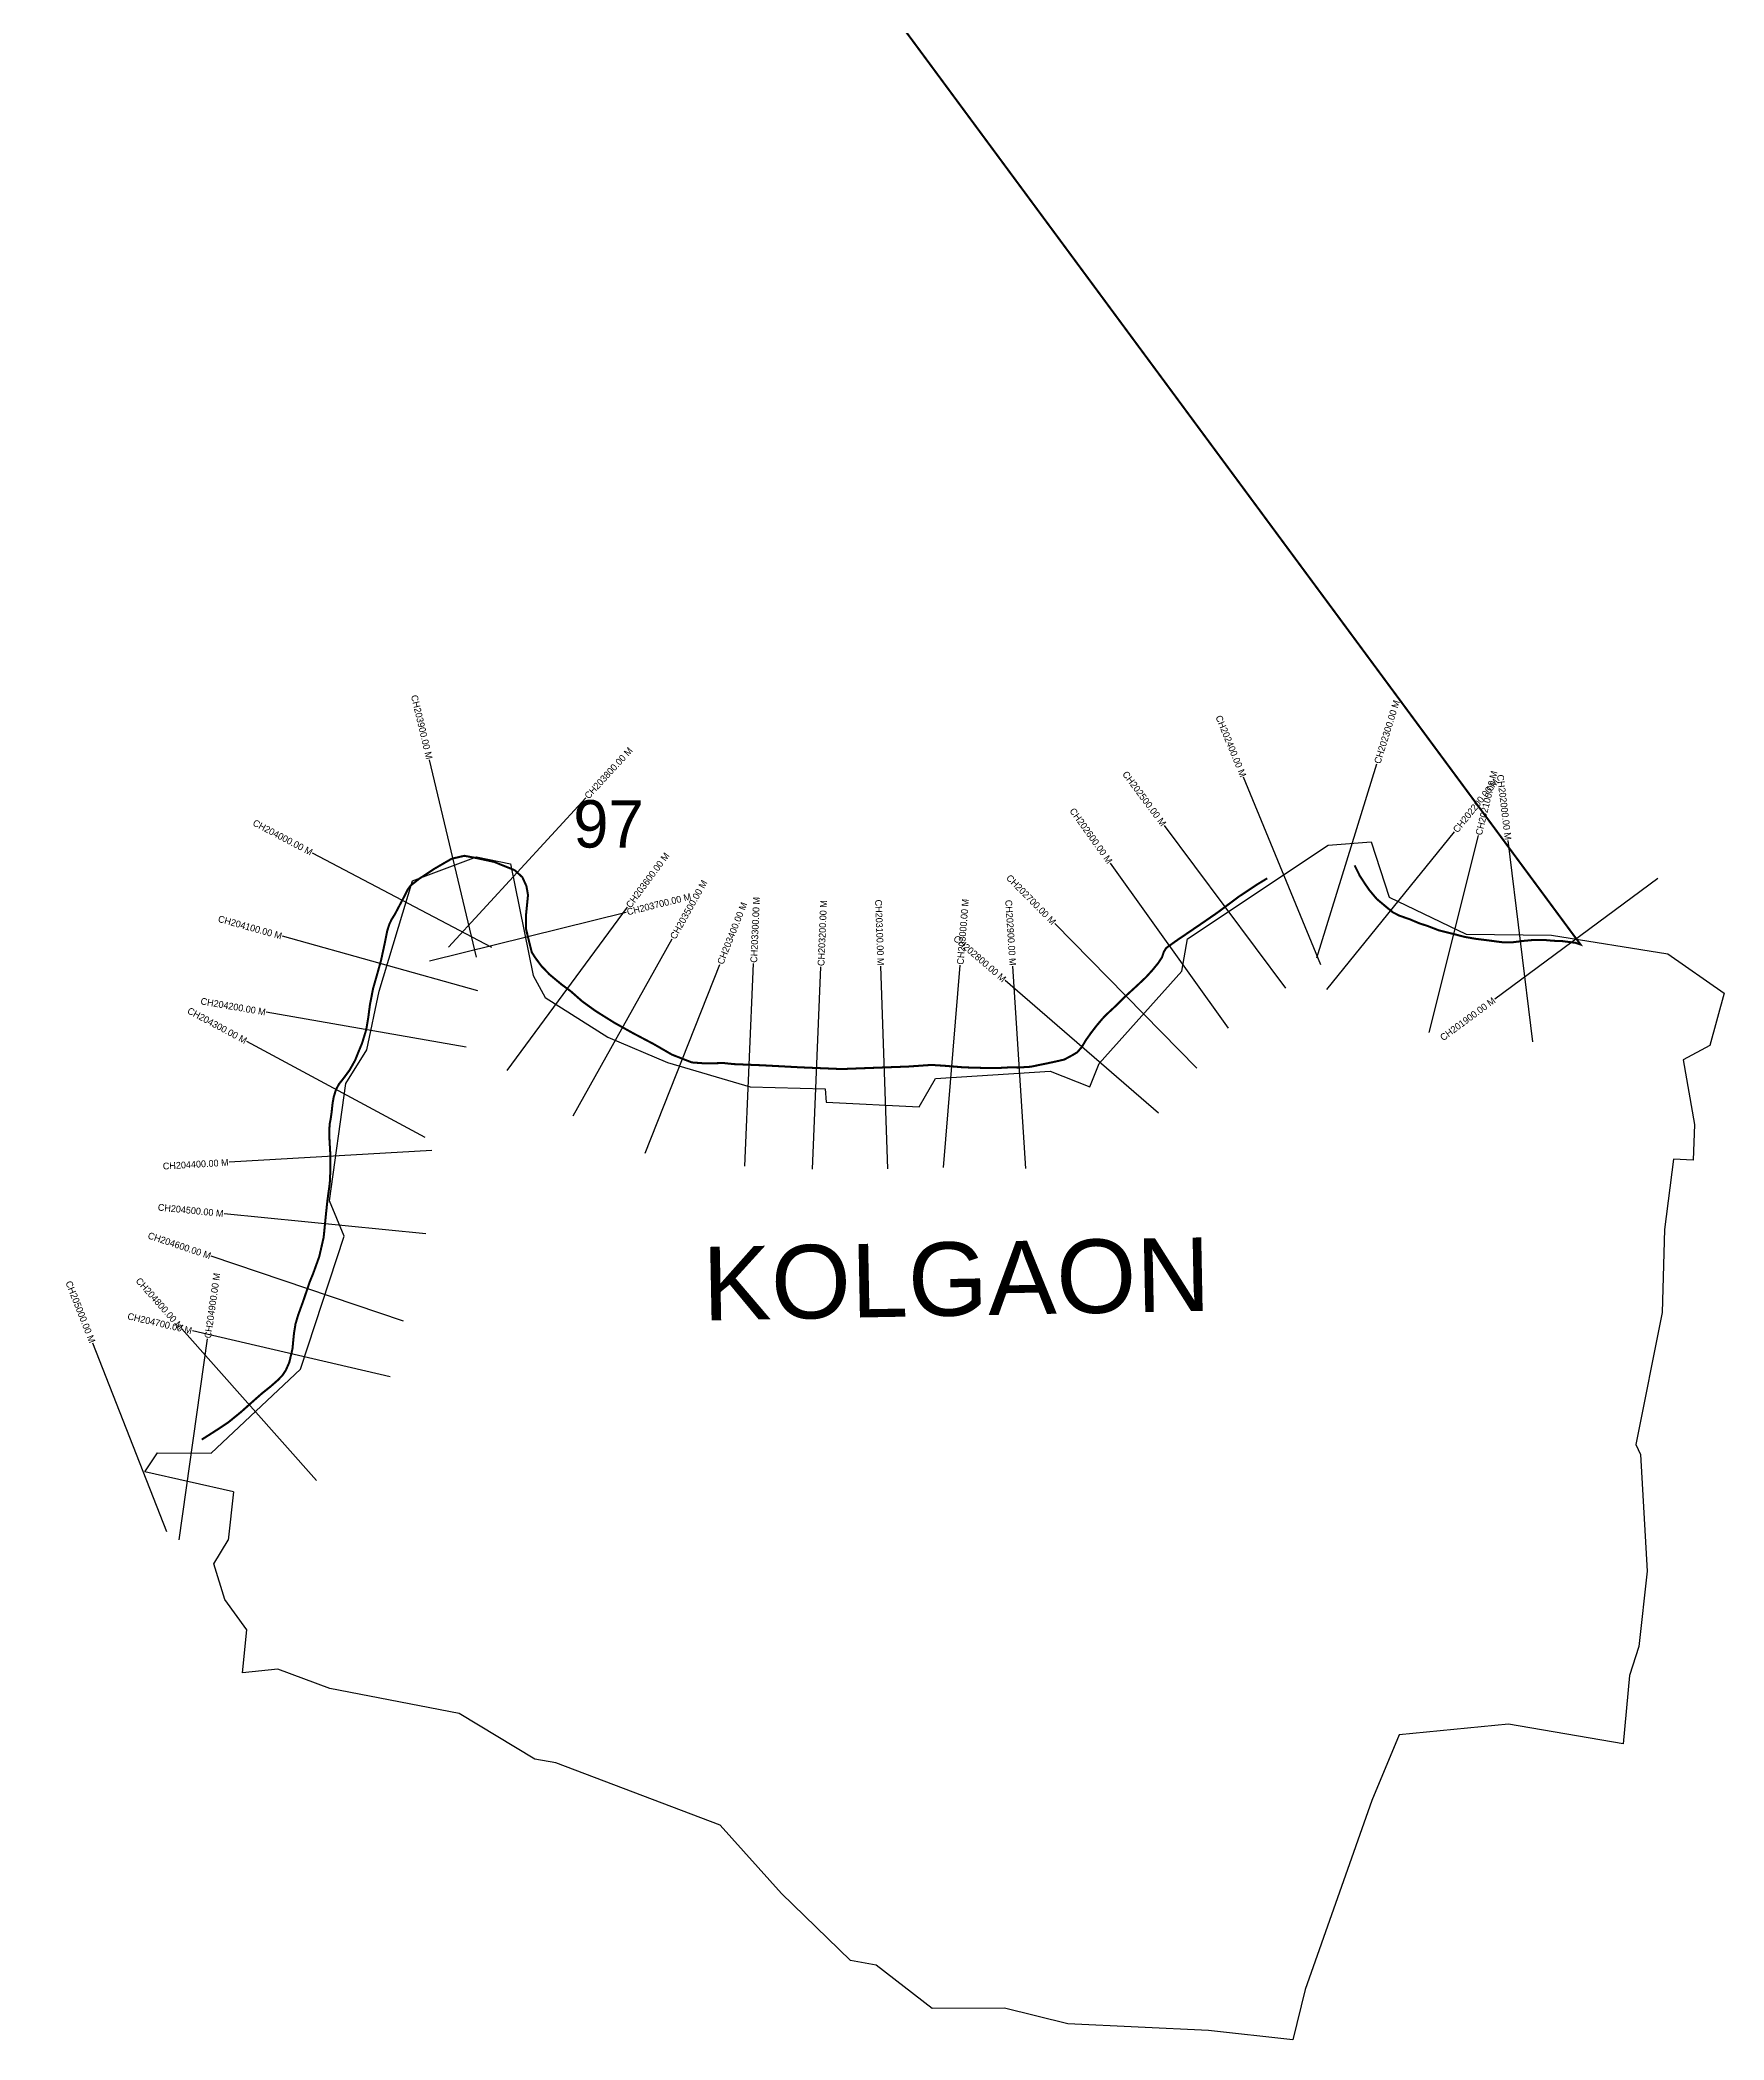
# Model space of a CAD drawing. Header units: metres. Extents: x 269105 to 277378, y 2078787 to 2090619.
# Drawn here: x 274888 to 277378, y 2078787 to 2081745 of the extents above; entities that cross this region are included whole.
import ezdxf
from ezdxf.enums import TextEntityAlignment as Align

# ---------------------------------------------------------------- set-up
doc = ezdxf.new("R2010")
doc.units = ezdxf.units.M
for name, color, linetype in [('CS', 134, 'Continuous'), ('CSMark', 210, 'Continuous'), ('NATURALLY PROTECTED', 3, 'Continuous'), ('village', 3, 'Continuous'), ('VILLAGE NAME', 250, 'Continuous')]:
    doc.layers.add(name, color=color, linetype=linetype)

msp = doc.modelspace()

# ---------------------------------------------------------------- linework, layer by layer
at = {"color": 6}
msp.add_lwpolyline([(275174.1, 2079597.3), (275166.1, 2079526)], dxfattribs=at)
at = {"layer": 'CS'}
for p, q in [((275533.5, 2080388.3), (275463.9, 2080680.1)), ((276776, 2080387.4), (276865.1, 2080673.9)), ((276782, 2080376.7), (276668, 2080654.2)), ((275492.1, 2080402.9), (275695.1, 2080623.8)), ((276730.2, 2080342.3), (276550.8, 2080582.8)), ((276791, 2080340.5), (276979.9, 2080573.6)), ((276942.4, 2080276.8), (277015.1, 2080567.9)), ((277095.7, 2080262.8), (277059.4, 2080560.6)), ((275556.1, 2080402.3), (275290.7, 2080542.1)), ((276645.8, 2080283.4), (276471.2, 2080527.3)), ((277280.6, 2080504.6), (277039.3, 2080326.3)), ((275578.6, 2080220.8), (275756.9, 2080462.1)), ((275463.7, 2080382.6), (275754.9, 2080454.7)), ((276598.9, 2080223.8), (276388.5, 2080437.8)), ((275535.3, 2080338.3), (275246.3, 2080419)), ((275676.2, 2080153.5), (275822.8, 2080415.2)), ((275782.7, 2080098.5), (275893.2, 2080377.4)), ((275930.3, 2080079.2), (275943.2, 2080378.9)), ((276030.5, 2080074.4), (276042.8, 2080374.1)), ((276141.9, 2080075.2), (276131.3, 2080375)), ((276224.2, 2080077.2), (276248.6, 2080376.2)), ((276346, 2080075.4), (276326.6, 2080374.8)), ((276542.1, 2080157.3), (276315.3, 2080353.6)), ((275518, 2080255.3), (275222.4, 2080306.6)), ((275457.6, 2080121.3), (275193.5, 2080263.6)), ((275467.1, 2080102.2), (275167.6, 2080084.8)), ((275458.6, 2079979.1), (275160, 2080008.8)), ((275425.4, 2079850), (275141.1, 2079945.8)), ((275296.9, 2079614.3), (275097.6, 2079838.5)), ((275075.4, 2079538.1), (274965.8, 2079817.3)), ((275093.4, 2079526.6), (275135.6, 2079823.7)), ((275405.4, 2079767.3), (275113.3, 2079835.3))]:
    msp.add_line(p, q, dxfattribs=at)
at = {"layer": 'NATURALLY PROTECTED', "const_width": 3, "flags": 128}
for points in [[(269635.4, 2090596.9), (277166.2, 2080406.9), (277158.7, 2080409.4), (277151.7, 2080410.3), (277139.4, 2080411.9), (277126.3, 2080412.4), (277113, 2080413.6), (277096.4, 2080413.6), (277081.5, 2080412.2), (277066.5, 2080410.3), (277051.9, 2080410.1), (277041.7, 2080411.4), (277029.2, 2080413.1), (277011.2, 2080415.3), (276994.2, 2080418.3), (276981.3, 2080421.7), (276956.3, 2080428), (276939.8, 2080434.4), (276927.9, 2080438.2), (276914.5, 2080443.9), (276898.2, 2080449.6), (276888.7, 2080454.5), (276880.8, 2080460.9), (276864.8, 2080474.3), (276853.6, 2080487.7), (276848.7, 2080494.9), (276840, 2080508), (276832.1, 2080524)], [(276702.9, 2080504.8), (276687.9, 2080495.7), (276661.4, 2080478.1), (276629.1, 2080454), (276602.7, 2080435.8), (276568.6, 2080412.6), (276553.5, 2080401.8), (276550.1, 2080396.4), (276547.1, 2080387.8), (276542.1, 2080380.1), (276533.5, 2080369.5), (276523.7, 2080358.7), (276511, 2080346.7), (276494.4, 2080331.5), (276477.2, 2080314.6), (276463.4, 2080301.8), (276458.5, 2080296.4), (276450.5, 2080286.9), (276442.4, 2080276.4), (276434.4, 2080265.1), (276428.9, 2080255.7), (276422, 2080247.6), (276415, 2080243.4), (276402.6, 2080236.7), (276383, 2080232.3), (276352.8, 2080226.1), (276335.3, 2080225), (276320.2, 2080225.1), (276304, 2080224.2), (276282.5, 2080224.4), (276254, 2080225.2), (276225.1, 2080227.6), (276206.2, 2080228.8), (276171.6, 2080226.4), (276133.5, 2080225), (276073.2, 2080222.7), (276011.1, 2080225.3), (275990.8, 2080226.4), (275955.1, 2080228.3), (275913.7, 2080230), (275898.8, 2080231.6), (275872, 2080231), (275851.8, 2080232.5), (275822.3, 2080244.1), (275795.7, 2080259.5), (275764.4, 2080276), (275737.2, 2080291.2), (275709.4, 2080308.6), (275689.7, 2080322.8), (275672.7, 2080337.8), (275659, 2080347.9), (275641.2, 2080362.7), (275629, 2080375.5), (275620.3, 2080387.3), (275615.1, 2080395.3), (275606.6, 2080429.6), (275606.4, 2080448.9), (275609.5, 2080479.8), (275607.2, 2080493.2), (275601.2, 2080506.4), (275589.8, 2080516.8), (275559.3, 2080529.1), (275533.5, 2080534.7), (275515.3, 2080538.1), (275496.5, 2080533.7), (275471.5, 2080519.2), (275448.1, 2080503.8), (275436, 2080494.2), (275431.8, 2080488.6), (275425.7, 2080476.5), (275412.7, 2080451.8), (275407.7, 2080443.8), (275404.6, 2080437.3), (275401.3, 2080427.2), (275397.5, 2080408.2), (275392.1, 2080383.4), (275385.7, 2080360.4), (275380.3, 2080341.5), (275375.7, 2080317.7), (275373, 2080297.2), (275370.2, 2080280.9), (275364, 2080260.6), (275359.2, 2080249.2), (275353.6, 2080235.3), (275345.6, 2080221.1), (275336.9, 2080209.3), (275329.9, 2080200.5), (275325.5, 2080192.3), (275322.3, 2080182.1), (275320.5, 2080172.2), (275319.1, 2080159.4), (275317.6, 2080148.6), (275316.1, 2080141.1), (275315.6, 2080131.4), (275315.9, 2080117.5), (275317.3, 2080093.3), (275317.2, 2080073.2), (275316.3, 2080053.7), (275312.8, 2080028.3), (275310.6, 2080007.4), (275308.1, 2079982.1), (275307.2, 2079973.6), (275300.8, 2079945.5), (275291.6, 2079919.9), (275286.5, 2079907.6), (275277.3, 2079880.3), (275269.4, 2079858.5), (275265.6, 2079845.7), (275263.3, 2079831.4), (275261.1, 2079808.7), (275256.4, 2079788.7), (275251.1, 2079776.9), (275246.1, 2079769.4), (275239.1, 2079762.3), (275228.4, 2079752.9), (275216.1, 2079743.1), (275204.2, 2079732.6), (275184.7, 2079715.2), (275166.1, 2079700.1), (275161.8, 2079697.2), (275146.6, 2079687.2), (275127.9, 2079675.3), (275126.8, 2079675)]]:
    msp.add_lwpolyline(points, dxfattribs=at)
at = {"layer": 'village', "color": 6}
for points in [[(275174.1, 2079597.3, 0), (275042.9, 2079627, 0), (275061.6, 2079655.3, 0), (275140.7, 2079654.7, 0), (275272.9, 2079778.6, 0), (275337.7, 2079975.5, 0), (275315.8, 2080027.6, 0), (275339.9, 2080201.3, 0), (275371, 2080250.9, 0), (275389.3, 2080338, 0), (275438.9, 2080501, 0), (275533.1, 2080536.7, 0), (275583.5, 2080526.1, 0), (275617.2, 2080361.1, 0), (275635.1, 2080328.6, 0), (275727.4, 2080270, 0), (275815.6, 2080232.3, 0), (275938.1, 2080196.2, 0), (276048.8, 2080193.5, 0), (276050.4, 2080173.8, 0), (276187.9, 2080166.7, 0), (276212, 2080208.8, 0), (276382, 2080219.4, 0), (276440.4, 2080196.3, 0), (276454.5, 2080230.7, 0), (276576.6, 2080367.4, 0), (276585, 2080415.3, 0), (276793.2, 2080553.8, 0), (276856.7, 2080559, 0), (276883.1, 2080477.1, 0), (276997.3, 2080422.3, 0), (277123.4, 2080420.9, 0), (277295.6, 2080393, 0), (277378.5, 2080334.8, 0), (277357.3, 2080257.7, 0), (277318, 2080236.5, 0), (277334.9, 2080140.8, 0), (277333, 2080087.8, 0), (277303.7, 2080089.2, 0), (277290.6, 2079985.4, 0), (277287.1, 2079862.7, 0), (277247.9, 2079667.4, 0), (277254.9, 2079652.7, 0), (277264.6, 2079479.9, 0), (277252.7, 2079368.7, 0), (277238.8, 2079325.8, 0), (277229.1, 2079224.9, 0), (277059.5, 2079253.7, 0), (276898.1, 2079237.8, 0), (276857.5, 2079141, 0), (276759, 2078861.4, 0), (276740.7, 2078786.7, 0), (276616.2, 2078800.6, 0), (276408, 2078810.4, 0), (276314.3, 2078833.7, 0), (276207.2, 2078833.3, 0), (276124.6, 2078897.4, 0), (276086.7, 2078904.3, 0), (275984.6, 2079003.2, 0), (275893.9, 2079104.5, 0), (275650.9, 2079196.7, 0), (275619.4, 2079202.2, 0), (275507.7, 2079269.7, 0), (275316.4, 2079306.6, 0), (275239.7, 2079334.9, 0), (275187.1, 2079329.6, 0), (275193.8, 2079393.2, 0)], [(275193.8, 2079393.2, 0), (275161.1, 2079438.3, 0), (275144.6, 2079490.8, 0), (275166.1, 2079526, 0)]]:
    msp.add_polyline3d(points, dxfattribs=at)

# ---------------------------------------------------------------- texts
at = {"insert": (275676.5, 2080620.3), "char_height": 70, "attachment_point": 1}
msp.add_mtext_dynamic_manual_height_columns('97', width=95.172, gutter_width=1, heights=[0], dxfattribs=at)
at = {"layer": 'CSMark'}
for s, rotation, p in [('CH203900.00 M', 283.4036, (275463.7, 2080681.1)), ('CH202400.00 M', 292.3254, (276667.7, 2080655.2)), ('CH202500.00 M', 306.7126, (276550.2, 2080583.6)), ('CH202000.00 M', 276.9499, (277059.3, 2080561.6)), ('CH202600.00 M', 305.603, (276470.6, 2080528.1)), ('CH204000.00 M', 332.2092, (275289.8, 2080542.6)), ('CH202700.00 M', 314.5165, (276387.8, 2080438.5)), ('CH203100.00 M', 272.0172, (276131.3, 2080376)), ('CH202900.00 M', 273.6994, (276326.6, 2080375.8)), ('CH204100.00 M', 344.405, (275245.3, 2080419.2)), ('CH202800.00 M', 319.1291, (276314.5, 2080354.2)), ('CH204300.00 M', 331.6878, (275192.6, 2080264)), ('CH204200.00 M', 350.1634, (275221.4, 2080306.8)), ('CH201900.00 M', 36.4661, (277038.5, 2080325.7)), ('CH204400.00 M', 3.333, (275166.6, 2080084.7)), ('CH204500.00 M', 354.3211, (275159, 2080008.9)), ('CH204600.00 M', 341.3873, (275140.1, 2079946.1)), ('CH205000.00 M', 291.4347, (274965.4, 2079818.2)), ('CH204800.00 M', 311.6405, (275096.9, 2079839.3)), ('CH204700.00 M', 346.894, (275112.3, 2079835.5))]:
    msp.add_text(s, height=10, rotation=rotation, dxfattribs=at).set_placement(p, align=Align.MIDDLE_RIGHT)
for s, rotation, p in [('CH202300.00 M', 72.7196, (276865.4, 2080674.8)), ('CH203800.00 M', 47.4361, (275695.7, 2080624.6)), ('CH202200.00 M', 50.995, (276980.5, 2080574.4)), ('CH202100.00 M', 75.9843, (277015.3, 2080568.9)), ('CH203600.00 M', 53.5433, (275757.5, 2080462.9)), ('CH203500.00 M', 60.7456, (275823.3, 2080416.1)), ('CH203700.00 M', 13.899, (275755.9, 2080454.9)), ('CH203400.00 M', 68.386, (275893.6, 2080378.3)), ('CH203300.00 M', 87.5324, (275943.3, 2080379.9)), ('CH203200.00 M', 87.6607, (276042.8, 2080375.1)), ('CH203000.00 M', 85.3206, (276248.7, 2080377.2)), ('CH204900.00 M', 81.9242, (275135.7, 2079824.6))]:
    msp.add_text(s, height=10, rotation=rotation, dxfattribs=at).set_placement(p, align=Align.MIDDLE_LEFT)
at = {"layer": 'VILLAGE NAME', "insert": (275866.5, 2079959.5), "char_height": 108.748, "attachment_point": 1, "rotation": 1.1028}
msp.add_mtext_dynamic_manual_height_columns('{\\fArial|b0|i0|c0|p34;KOLGAON}', width=726.929, gutter_width=543.7, heights=[0], dxfattribs=at)

doc.saveas('drawing.dxf')
